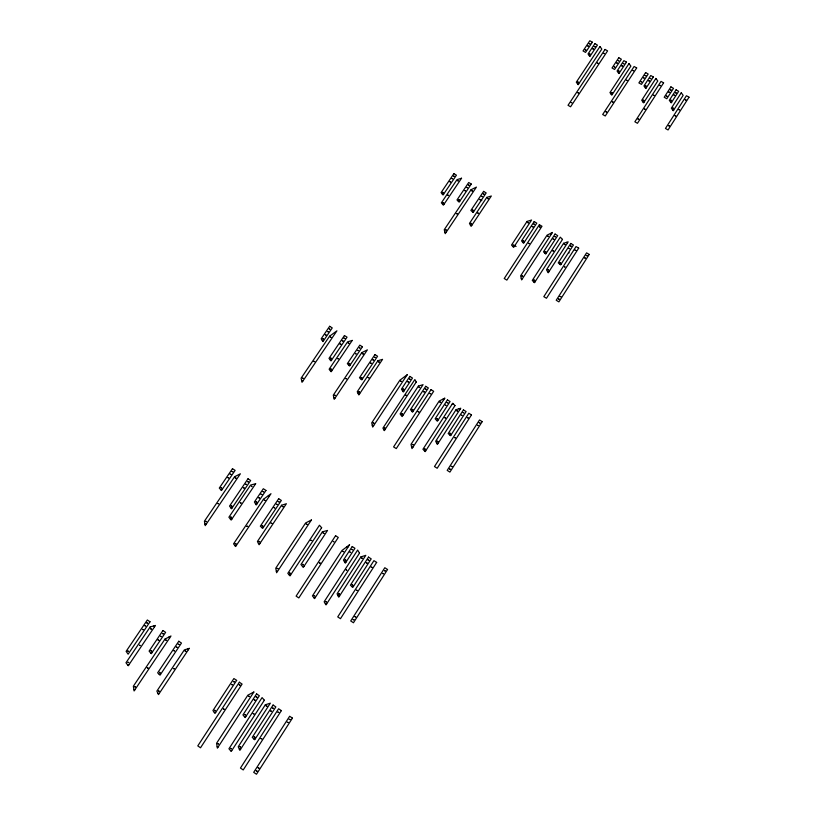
<?xml version="1.0" encoding="UTF-8"?>
<svg xmlns="http://www.w3.org/2000/svg" width="815" height="815" viewBox="0 0 815 815"><rect width="100%" height="100%" fill="white"/><g stroke="black" fill="none" stroke-linecap="round" stroke-linejoin="round"><path stroke-width="1.22" d="M513.155 244.734L516.089 246.497M449.921 435.098L451.062 434.945M361.167 379.27L362.298 379.128M559.946 264.366L561.046 264.223M472.527 211.89L473.617 211.757M436.677 420.479L437.879 420.377M348.84 365.303L350.032 365.202M672.721 110.056L673.699 110.056M670.745 102.262L671.621 102.262M645.317 87.806L646.285 87.816M643.025 102.069L644.095 102.069M618.391 72.841L619.4 72.841M481.247 200.327L481.808 200.663M568.564 252.558L569.145 252.905M611.219 94.357A1.039 0.958 11.4 0 1 612.34 94.357M577.519 83.864A1.1 1.009 9.3 0 1 578.711 83.864M589.286 55.685A1.029 0.937 9.3 0 1 590.396 55.685M567.474 242.952A1.345 1.273 13.7 0 1 566.904 242.269M547.568 271.67A1.324 1.263 13.5 0 1 548.903 271.721M533.774 281.97A1.029 0.978 12.8 0 1 535.017 281.878M544.919 253.282A1.141 1.08 12.4 0 1 546.305 253.17M551.327 234.221A2.17 2.048 12.1 0 1 550.553 233.436M521.274 278.496A1.528 1.457 11.5 0 1 522.425 278.689M522.802 242.401A1.243 1.172 10.1 0 1 524.218 242.35M512.798 246.487A1.273 1.212 9.4 0 1 514.296 246.405M459.864 409.629A1.701 1.671 11.4 0 1 459.14 408.712M436.636 443.105A1.569 1.548 9.2 0 1 438.195 443.187M453.486 403.985A1.06 1.039 9.2 0 1 452.193 404.097M424.472 450.889A1.039 1.029 5.4 0 1 425.725 450.787M443.757 399.768A1.875 1.834 7.1 0 1 443.095 399.065M411.636 447.099A1.61 1.589 -0.3 0 1 412.869 447.313M411.789 411.269A1.202 1.182 -0.3 0 1 413.164 411.218M383.763 429.699A1.1 1.09 -9.2 0 1 384.884 429.75M401.388 415.558A1.284 1.253 -3.2 0 1 402.855 415.497M402.671 391.057A1.172 1.141 -2.5 0 1 403.924 391.057M372.282 425.369A1.813 1.783 -12.2 0 1 373.667 425.603M351.917 586.637A1.222 1.202 -70.9 0 1 353.455 586.433M338.133 595.908A1.436 1.406 -69.6 0 1 339.56 595.959M344.704 562.197A1.141 1.131 -63.2 0 1 345.927 562.197M325.368 603.834A1.273 1.243 -68.5 0 1 326.703 603.844M347.75 547.517A3.26 3.219 -57.8 0 1 346.925 546.743M313.846 597.711A1.172 1.141 -65.6 0 1 315.181 597.639M230.777 507.816A1.284 1.243 -44 0 1 232.316 507.816M302.518 566.507A1.222 1.202 -58 0 1 303.995 566.456M289.274 575.033A1.151 1.121 -58.4 0 1 290.639 574.921M220.763 489.744A1.06 1.019 -41.3 0 1 222.037 489.642M276.336 571.264A1.528 1.487 -56.7 0 1 277.457 571.478M253.893 738.991A1.141 1.09 -72.8 0 1 255.207 738.757M239.335 749.209A1.304 1.233 -72.2 0 1 240.578 749.27M230.564 750.676A1.029 0.978 -71.5 0 1 231.755 750.574M244.469 716.742A1.131 1.08 -70.5 0 1 245.794 716.63M217.167 746.784A1.386 1.314 -70.3 0 1 218.155 746.968M214.325 712.514A1.212 1.151 -67.8 0 1 215.659 712.463M127.548 664.816A1.243 1.172 -58.9 0 1 128.953 664.734M154.595 626.735A1.528 1.447 -56.6 0 1 154.004 625.859M470.479 225.276A1.314 1.243 4.9 0 1 471.804 225.327M444.868 232.295A1.508 1.436 2.6 0 1 446.009 232.489M442.586 204.259A1.263 1.192 2.1 0 1 444.063 204.178M358.152 393.584A1.559 1.518 -12.2 0 1 359.7 393.665M333.875 397.842A1.599 1.559 -17.1 0 1 335.087 398.046M330.36 370.794A1.273 1.233 -14.9 0 1 331.817 370.733M301.652 380.605A1.803 1.752 -19.9 0 1 303.027 380.839M258.447 543.513A1.416 1.386 -50.5 0 1 259.863 543.574M269.195 496.406A3.24 3.158 -40.7 0 1 268.39 495.642M234.924 545.643A1.161 1.121 -50.1 0 1 236.248 545.581M230.431 519.165A1.222 1.182 -45.8 0 1 231.888 519.114M204.962 524.198A1.518 1.457 -46.4 0 1 206.073 524.402M157.947 693.484A1.284 1.212 -62.7 0 1 159.18 693.545M188.326 649.789A1.722 1.65 -60.5 0 1 187.674 648.862M133.905 689.633A1.365 1.284 -61.1 0 1 134.872 689.816M169.663 637.951A2.374 2.262 -58.3 0 1 168.909 637.055M458.366 201.356A1.131 1.06 3.5 0 1 459.731 201.244M442.301 194.082A1.222 1.151 2 0 1 443.706 194.031M330.289 360.006A1.192 1.161 -14.1 0 1 331.654 359.955M322.332 340.67A1.161 1.121 -13.8 0 1 323.575 340.67M261.819 527.611A1.212 1.182 -47.6 0 1 263.357 527.407M255.625 504.047A1.131 1.1 -43.1 0 1 256.837 504.047M159.261 674.423A1.121 1.07 -61.2 0 1 160.565 674.199M150.592 652.876A1.121 1.06 -59 0 1 151.896 652.764M685.252 99.787L685.904 99.97L685.252 99.787M675.024 115.71L675.676 115.903L675.024 115.71M678.895 109.699L679.547 109.893L678.936 109.628M669.573 92.289L668.911 92.187L669.573 92.289M670.419 89.844L671.061 90.037L670.419 89.844M670.776 100.265L671.428 100.459L670.776 100.265M668.636 125.693L669.288 125.887L668.636 125.693M674.076 95.141L674.728 95.324L674.076 95.141M672.813 108.13L673.465 108.314L672.813 108.13M675.584 92.798L676.226 92.981L675.584 92.798M666.375 96.119L667.016 96.302L666.375 96.119M653.457 95.273L654.109 95.457L653.457 95.273M659.844 85.412L660.496 85.595L659.844 85.412M645.765 75.642L645.103 75.54L645.765 75.642M643.178 100.225L643.819 100.418L643.178 100.225M645.409 85.901L646.061 86.084L645.409 85.901M644.502 109.088L645.154 109.271L644.502 109.088M648.73 80.797L649.372 80.98L648.73 80.797M650.238 78.474L650.89 78.658L650.278 78.403M641.038 81.775L641.69 81.958L641.079 81.704M643.595 77.863L644.237 78.046L643.626 77.792M638.053 119.041L638.705 119.224L638.053 119.041M632.909 70.487L633.55 70.681L632.909 70.487M621.855 65.903L622.497 66.086L621.855 65.903M623.373 63.59L624.015 63.774L623.414 63.519M626.491 80.298L627.143 80.481L626.491 80.298M605.881 111.747L606.533 111.94L605.881 111.747M614.194 66.871L614.826 67.054L614.225 66.799M584.763 257.958L585.425 258.151L584.763 257.958M611.413 92.543L612.055 92.727L611.413 92.543M586.362 255.462L587.024 255.666L586.362 255.462M616.751 62.989L617.393 63.173L616.751 62.989M618.269 60.677L618.911 60.86L618.31 60.605M612.381 101.824L613.023 102.018L612.381 101.824M618.524 70.976L619.166 71.16L618.554 70.905M575.145 250.225L575.808 250.419L575.145 250.225M558.499 298.983L559.161 299.187L558.499 298.983M564.479 266.811L565.141 267.014L564.51 266.739M560.119 296.456L560.781 296.65L560.119 296.456M597.364 63.152L598.006 63.336L597.364 63.152M568.962 248.514L569.624 248.707L568.992 248.432M570.561 246.028L571.223 246.222L570.561 246.028M603.813 53.413L604.455 53.596L603.854 53.342M589.479 53.902L590.121 54.085L589.51 53.821M592.831 48.859L593.463 49.043L592.831 48.859M594.359 46.567L594.991 46.75L594.359 46.567M559.895 262.573L560.557 262.766L559.895 262.573M564.347 244.378L564.999 244.582L564.347 244.378M577.754 82.111L578.395 82.295L577.754 82.111M547.955 269.775L548.627 269.979L547.996 269.694M553.212 239.101L553.874 239.294L553.212 239.101M577.784 92.676L578.426 92.859L577.784 92.676M554.811 236.625L555.473 236.829L554.852 236.554M585.18 49.827L585.822 50.01L585.18 49.827M552.865 250.877L553.528 251.071L552.865 250.877M587.758 45.966L588.399 46.149L587.758 45.966M589.286 43.674L589.928 43.847L589.286 43.674M534.589 280.268L533.907 280.156L534.589 280.268M545.103 251.591L545.765 251.794L545.103 251.591M547.782 236.197L548.444 236.391L547.782 236.197M571.234 102.558L571.886 102.751L571.274 102.486M539.438 226.794L540.09 226.998L539.438 226.794M523.077 240.72L523.739 240.914L523.118 240.639M527.712 222.546L528.375 222.75L527.712 222.546M521.926 275.959L522.588 276.163L521.926 275.959M528.589 243.4L529.251 243.604L528.629 243.328M532.307 226.611L532.969 226.804L532.307 226.611M533.917 224.145L534.579 224.349L533.957 224.074M477.529 425.359L478.211 425.573L477.57 425.277M479.23 422.71L479.913 422.924L479.23 422.71M467.433 417.667L468.116 417.881L467.433 417.667M457.531 410.923L456.838 410.801L457.531 410.923M454.638 437.563L455.32 437.777L454.638 437.563M449.574 469.032L450.257 469.246L449.574 469.032M451.296 466.333L451.979 466.557L451.296 466.333M461.433 415.293L462.115 415.497L461.473 415.202M463.134 412.645L463.817 412.859L463.175 412.563M487.502 198.473L488.154 198.666L487.502 198.473M449.86 433.295L450.542 433.509L449.86 433.295M440.63 402.253L439.937 402.131L440.63 402.253M479.628 199.461L480.28 199.655L479.628 199.461M437.186 441.251L437.869 441.465L437.186 441.251M477.784 213.082L478.436 213.286L477.824 213.01M481.696 196.364L482.348 196.558L481.696 196.364M445.408 405.259L446.08 405.473L445.448 405.177M483.326 193.929L483.978 194.123L483.326 193.929M447.109 402.63L447.792 402.834L447.109 402.63M444.847 417.708L445.53 417.922L444.847 417.708M424.595 448.984L425.277 449.197L424.595 448.984M471.742 190.751L472.384 190.944L471.742 190.751M472.496 210.138L473.148 210.331L472.496 210.138M470.907 223.412L471.559 223.605L470.938 223.341M436.789 418.553L437.472 418.767L436.789 418.553M456.431 213.571L457.083 213.775L456.431 213.571M424.37 391.791L423.668 391.75L424.37 391.791M459.242 199.818L458.56 199.787L459.242 199.818M425.389 389.05L426.062 389.254L425.389 389.05M464.723 190.547L465.375 190.741L464.723 190.547M466.801 187.46L467.453 187.654L466.801 187.46M429.974 393.523L430.646 393.727L429.974 393.523M468.421 185.036L469.073 185.229L468.421 185.036M454.25 176.285L453.568 176.254L454.25 176.285M412.084 409.385L412.767 409.599L412.084 409.385M382.673 573.444L383.376 573.668L382.673 573.444M445.55 229.81L446.202 230.003L445.55 229.81M384.466 570.643L385.159 570.867L384.466 570.643M419.053 387.319L419.725 387.522L419.093 387.237M457.694 180.716L458.346 180.91L457.724 180.635M418.115 411.677L418.788 411.891L418.115 411.677M412.4 444.491L413.083 444.705L412.4 444.491M401.703 413.776L402.376 413.989L401.703 413.776M442.596 192.432L443.248 192.625L442.637 192.35M407.795 381.726L408.468 381.94L407.795 381.726M405.646 395.173L406.328 395.387L405.646 395.173M409.507 379.118L410.179 379.332L409.507 379.118M442.922 202.609L443.574 202.803L442.922 202.609M449.88 181.663L450.522 181.857L449.88 181.663M447.883 195.254L448.535 195.447L447.924 195.182M451.958 178.587L452.6 178.78L451.989 178.516M353.893 619.655L353.16 619.716L353.893 619.655M354.994 616.68L355.697 616.904L354.994 616.68M366.343 562.798L367.035 563.022L366.343 562.798M400.674 381.216L401.347 381.43L400.674 381.216M368.136 560.017L368.828 560.241L368.136 560.017M402.987 389.05L403.659 389.264L402.987 389.05M371.283 567.159L371.976 567.383L371.283 567.159M352.172 584.803L352.824 585.109L352.212 584.712M384.201 427.814L384.874 428.028L384.201 427.814M361.687 558.102L362.38 558.326L361.687 558.102M356.43 590.243L357.133 590.468L356.43 590.243M339.335 593.911L338.612 593.972L339.335 593.911M345.754 560.109L345.03 560.068L345.754 560.109M373.168 422.924L373.841 423.138L373.168 422.924M346.222 570.011L346.874 570.327L346.263 569.93M350.063 552.203L350.715 552.519L350.104 552.122M351.866 549.432L352.559 549.656L351.866 549.432M375.297 357.418L374.594 357.388L375.297 357.418M378.618 361.88L379.281 362.084L378.618 361.88M342.901 551.419L343.594 551.643L342.901 551.419M359.415 391.883L358.702 391.852L359.415 391.883M333.325 541.496L333.977 541.812L333.366 541.415M370.682 363.174L371.355 363.378L370.682 363.174M368.156 377.569L368.828 377.773L368.156 377.569M325.786 601.613L326.479 601.847L325.786 601.613M372.883 359.884L373.545 360.087L372.883 359.884M358.406 350.511L357.704 350.481L358.406 350.511M323.239 533.122L323.932 533.346L323.239 533.122M359.456 347.822L360.118 348.025L359.486 347.74M287.349 722.263L288.062 722.498L287.349 722.263M319.399 562.829L320.091 563.053L319.399 562.829M289.233 719.319L289.946 719.553L289.233 719.319M314.142 595.643L314.794 595.959L314.183 595.551M362.543 353.71L363.205 353.914L362.543 353.71M361.147 377.508L361.809 377.722L361.147 377.508M311.676 540.477L310.953 540.447L311.676 540.477M277.986 712.188L278.699 712.422L277.986 712.188M345.835 378.618L346.507 378.832L345.876 378.537M348.983 363.419L349.655 363.622L348.983 363.419M355.513 353.679L356.186 353.883L355.554 353.598M340.823 344.164L340.13 344.134L340.823 344.164M256.256 770.827L256.97 771.072L256.256 770.827M338.439 358.692L337.736 358.661L338.439 358.692M342.351 340.782L343.013 340.986L342.351 340.782M306.328 524.157L307.011 524.381L306.328 524.157M258.172 767.832L258.885 768.076L258.172 767.832M344.083 338.215L344.755 338.419L344.083 338.215M270.774 711.037L271.477 711.271L270.774 711.037M272.668 708.103L273.371 708.337L272.668 708.103M334.67 395.285L335.342 395.489L334.67 395.285M302.742 564.398L303.435 564.622L302.742 564.398M348.239 343.023L348.902 343.227L348.239 343.023M254.127 736.923L254.84 737.168L254.127 736.923M330.615 358.162L331.277 358.376L330.615 358.162M289.498 573.047L290.191 573.271L289.498 573.047M330.696 369.042L331.359 369.246L330.696 369.042M266.169 705.861L266.882 706.096L266.169 705.861M261.014 738.573L261.727 738.808L261.014 738.573M277.161 568.401L277.854 568.625L277.161 568.401M325.338 334.771L326 334.985L325.338 334.771M327.548 331.522L328.211 331.725L327.548 331.522M254.27 699.851L254.973 700.095L254.27 699.851M329.291 328.965L329.953 329.168L329.331 328.883M256.165 696.937L256.868 697.171L256.165 696.937M253.241 713.655L253.944 713.889L253.241 713.655M330.37 337.196L331.033 337.4L330.37 337.196M230.686 748.435L231.348 748.771L230.726 748.343M282.306 506.431L282.988 506.655L282.306 506.431M313.958 361.381L314.631 361.585L313.958 361.381M244.765 714.551L245.468 714.786L244.765 714.551M248.738 696.275L249.441 696.509L248.738 696.275M239.824 746.693L240.527 746.927L239.824 746.693M322.679 338.704L323.341 338.908L322.679 338.704M274.146 507.755L274.828 507.969L274.186 507.674M271.14 523.189L271.823 523.413L271.14 523.189M239.243 684.814L239.936 685.048L239.243 684.814M276.468 504.281L277.151 504.505L276.468 504.281M302.569 378.201L303.231 378.415L302.569 378.201M278.282 501.561L278.964 501.775L278.282 501.561M264.345 500.227L265.028 500.441L264.345 500.227M223.432 709.019L224.135 709.254L223.432 709.019M258.966 541.435L259.649 541.659L258.966 541.435M262.114 525.807L262.797 526.032L262.114 525.807M217.87 743.749L218.532 744.075L217.911 743.657M231.562 684.478L232.265 684.712L231.562 684.478M233.467 681.574L234.17 681.809L233.467 681.574M247.648 526.307L246.935 526.368L247.648 526.307M256.002 501.877L256.674 502.091L256.002 501.877M258.762 497.731L259.445 497.945L258.762 497.731M214.661 710.354L215.313 710.69L214.702 710.262M261.085 494.267L261.768 494.491L261.085 494.267M262.909 491.557L263.591 491.771L262.909 491.557M247.587 481.584L248.269 481.808L247.587 481.584M235.25 543.615L235.932 543.839L235.25 543.615M251.397 486.351L252.069 486.575L251.438 486.27M230.676 517.087L231.358 517.301L230.676 517.087M240.323 502.774L241.006 502.998L240.323 502.774M243.43 487.737L244.113 487.951L243.43 487.737M245.763 484.293L246.436 484.507L245.763 484.293M230.227 474.177L230.91 474.391L230.227 474.177M232.061 471.488L232.744 471.702L232.061 471.488M235.28 477.896L235.953 478.11L235.28 477.896M231.216 505.952L231.898 506.176L231.216 505.952M185.127 650.981L185.82 651.216L185.127 650.981M221.028 487.757L221.711 487.981L221.069 487.676M217.86 503.568L218.542 503.792L217.9 503.487M227.894 477.61L228.577 477.824L227.894 477.61M173.952 650.757L174.644 650.991L173.992 650.676M176.386 647.11L177.089 647.344L176.386 647.11M178.312 644.237L179.005 644.471L178.312 644.237M173.432 668.524L174.125 668.758L173.432 668.524M205.818 521.376L206.501 521.6L205.818 521.376M165.863 640.142L166.555 640.376L165.863 640.142M159.526 672.406L160.178 672.732L159.567 672.314M158.467 691.018L159.17 691.252L158.467 691.018M158.09 640.009L158.782 640.244L158.09 640.009M160.545 636.372L161.238 636.607L160.586 636.281M162.46 633.52L163.153 633.744L162.46 633.52M134.638 686.658L135.341 686.892L134.638 686.658M150.653 628.823L151.346 629.058L150.653 628.823M150.907 650.737L151.6 650.971L150.907 650.737M147.291 667.811L147.994 668.045L147.291 667.811M142.482 629.425L143.175 629.659L142.482 629.425M139.528 645.307L140.221 645.541L139.569 645.215M144.927 625.798L145.62 626.032L144.978 625.716M146.853 622.955L147.546 623.19L146.853 622.955M127.823 651.134L128.515 651.368L127.863 651.042M127.986 662.31L128.678 662.544L127.986 662.31M689.021 97.209L668.056 129.952L665.458 128.454L686.434 95.732L689.021 97.209M292.422 718.117L256.481 774.25L253.699 772.345L289.651 716.242L292.422 718.117M387.553 569.502L353.455 622.762L350.715 620.959L384.823 567.729L387.553 569.502M482.215 421.63L449.9 472.099L447.201 470.387L479.526 419.949L482.215 421.63M589.225 254.443L558.876 301.866L556.217 300.256L586.586 252.874L589.225 254.443M281.358 710.639L243.227 769.951L240.456 768.046L278.598 708.775L281.358 710.639M376.652 562.421L340.466 618.697L337.736 616.894L373.932 560.649L376.652 562.421M471.478 414.916L437.186 468.258L434.487 466.547L468.798 413.246L471.478 414.916M578.691 248.147L546.468 298.259L543.819 296.66L576.052 246.578L578.691 248.147M681.259 92.778L671.346 108.191L673.241 110.769L683.153 95.335L681.259 92.778M670.918 86.869L664.215 97.26L666.802 98.737L673.506 88.346L670.918 86.869M273.086 705.046L252.243 737.361L254.677 739.765L275.847 706.911L273.086 705.046M368.492 557.114L350.389 585.19L352.793 587.462L371.212 558.876L368.492 557.114M463.44 409.894L448.179 433.56L450.583 435.679L466.119 411.565L463.44 409.894M570.795 243.441L558.244 262.899L560.598 264.916L573.424 245.009L570.795 243.441M676.083 89.823L669.319 100.337L671.214 102.894L678.671 91.3L676.083 89.823M663.614 82.855L637.452 123.289L634.865 121.792L661.036 81.388L663.614 82.855M264.345 700.217L231.205 751.43L228.944 748.771L262.084 697.599L264.345 700.217M359.507 553.13L326.01 604.903L324.146 601.776L357.642 550.064L359.507 553.13M454.984 405.575L425.175 451.642L422.944 449.248L452.753 403.221L454.984 405.575M562.493 239.406L534.477 282.703L532.287 280.431L560.302 237.175L562.493 239.406M265.344 704.771L238.204 746.784L239.875 750.36L270.336 703.182L265.344 704.771M360.913 556.91L337.064 593.819L338.785 597.171L365.782 555.351L360.913 556.91M456.105 409.629L435.679 441.241L437.36 444.491L460.77 408.223L456.105 409.629M563.634 243.267L546.478 269.806L548.21 272.791L568.167 241.872L563.634 243.267M653.324 76.977L645.826 88.509L643.962 85.962L650.757 75.51L653.324 76.977M253.852 692.027L217.401 748.129L216.556 743.29L247.862 695.164L253.852 692.027M349.533 544.787L314.549 598.618L312.451 595.877L341.994 550.451L349.533 544.787M444.756 398.219L411.993 448.647L411.005 444.348L439.173 401.051L444.756 398.219M552.448 232.489L521.631 279.922L520.622 275.837L547.089 235.148L552.448 232.489M655.892 78.444L641.721 100.286L643.595 102.853L657.766 80.991L655.892 78.444M256.593 693.881L242.941 714.928L245.183 717.577L259.333 695.745L256.593 693.881M352.233 546.539L343.421 560.119L345.305 563.165L354.943 548.301L352.233 546.539M447.425 399.89L435.139 418.818L437.349 421.202L450.084 401.551L447.425 399.89M555.066 234.048L543.513 251.845L545.704 254.076L557.684 235.617L555.066 234.048M645.623 72.576L638.889 82.906L641.456 84.383L648.19 74.043L645.623 72.576M425.715 386.32L410.485 409.588L412.512 412.207L428.364 387.981L425.715 386.32M534.182 221.588L521.549 240.883L523.576 243.339L536.779 223.137L534.182 221.588M636.678 67.951L605.26 115.985L602.682 114.497L634.121 66.494L636.678 67.951M236.635 680.393L214.997 713.471L212.949 710.548L233.905 678.538L236.635 680.393M239.366 682.236L197.78 745.888L200.521 747.783L242.096 684.08L239.366 682.236M335.586 535.71L296.11 596.132L298.82 597.925L338.276 537.462L335.586 535.71M431.023 389.641L393.594 446.915L396.263 448.607L433.672 391.292L431.023 389.641M539.387 224.696L504.22 278.526L506.849 280.115L541.995 226.254L539.387 224.696M416.231 382.031L384.283 430.656L382.918 428.13L414.866 379.546L416.231 382.031M626.46 62.113L618.921 73.574L617.077 71.037L623.903 60.646L626.46 62.113M321.64 527.723L290.008 575.889L287.817 573.342L319.449 525.227L321.64 527.723M629.007 63.57L609.956 92.604L611.81 95.161L630.871 66.096L629.007 63.57M322.414 531.818L300.949 564.53L303.272 567.444L327.508 530.463L322.414 531.818M418.39 386.096L400.124 413.939L402.162 416.557L423.066 384.67L418.39 386.096M527.01 221.466L511.535 245.06L513.623 247.424L531.574 220.03L527.01 221.466M311.412 519.99L276.621 572.751L275.755 568.208L305.635 522.945L311.412 519.99M407.205 374.757L372.679 427.101L371.711 422.863L399.89 380.187L407.205 374.757M618.799 57.733L612.034 68.002L614.591 69.469L621.356 59.189L618.799 57.733M409.843 376.408L401.438 389.163L403.293 392.015L412.482 378.058L409.843 376.408M599.972 46.537L576.307 82.172L578.141 84.719L601.806 49.053L599.972 46.537M605.046 49.44L568.024 105.298L570.582 106.785L607.582 50.887L605.046 49.44M281.562 505.259L257.418 541.476L259.078 544.756L286.391 503.731L281.562 505.259M377.916 360.729L357.225 391.76L358.845 394.949L382.551 359.354L377.916 360.729M486.81 197.373L469.44 223.442L471.111 226.366L491.323 196.008L486.81 197.373M592.362 42.197L585.567 52.394L583.031 50.948L589.836 40.75L592.362 42.197M189.284 648.353L158.467 694.614L156.867 691.1L184.322 649.922L189.284 648.353M594.899 43.643L588.033 53.963L589.866 56.48L597.436 45.09L594.899 43.643M178.78 641.252L157.652 672.833L160.015 675.177L181.47 643.076L178.78 641.252M483.601 191.403L470.866 210.464L473.158 212.44L486.178 192.941L483.601 191.403M278.689 498.719L260.331 526.195L262.685 528.415L281.348 500.441L278.689 498.719M374.951 354.606L359.476 377.773L361.819 379.851L377.569 356.237L374.951 354.606M165.017 639.052L133.354 686.22L134.108 690.947L170.987 635.985L165.017 639.052M471.274 184.047L459.13 202.14L457.001 199.95L468.717 182.509L471.274 184.047M265.965 490.447L256.205 504.984L254.392 502.009L263.316 488.725L265.965 490.447M362.41 346.762L349.492 366.006L347.343 363.673L359.802 345.132L362.41 346.762M263.459 499.279L233.569 543.85L235.606 546.539L270.998 493.717L263.459 499.279M361.799 352.64L333.294 395.153L334.211 399.36L367.371 349.869L361.799 352.64M471.06 189.722L444.257 229.687L445.204 233.691L476.408 187.104L471.06 189.722M255.655 483.743L231.165 520.082L228.903 517.219L250.592 485.068L255.655 483.743M352.253 340.415L331.114 371.772L329.138 369.195L347.608 341.821L352.253 340.415M461.545 178.241L443.391 205.176L441.353 202.854L457.011 179.646L461.545 178.241M162.939 630.535L149.104 651.104L151.274 653.691L165.618 632.348L162.939 630.535M150.011 621.794L128.108 654.19L126.131 651.328L147.342 619.991L150.011 621.794M344.45 335.536L329.015 358.366L330.992 360.933L347.047 337.166L344.45 335.536M453.884 173.656L441.078 192.595L443.054 194.999L456.431 175.184L453.884 173.656M248.005 478.772L229.535 506.105L231.511 508.815L250.643 480.483L248.005 478.772M150.204 626.898L125.979 662.758L128.261 665.753L155.451 625.472L150.204 626.898M329.606 336.177L301.122 378.15L302.019 382.316L336.921 330.839L329.606 336.177M234.618 476.704L204.422 521.192L205.227 525.655L240.374 473.8L234.618 476.704M232.489 468.676L219.296 488.073L221.436 490.518L235.117 470.387L232.489 468.676M329.657 326.295L321.151 338.816L322.944 341.617L332.245 327.915L329.657 326.295"/></g></svg>
